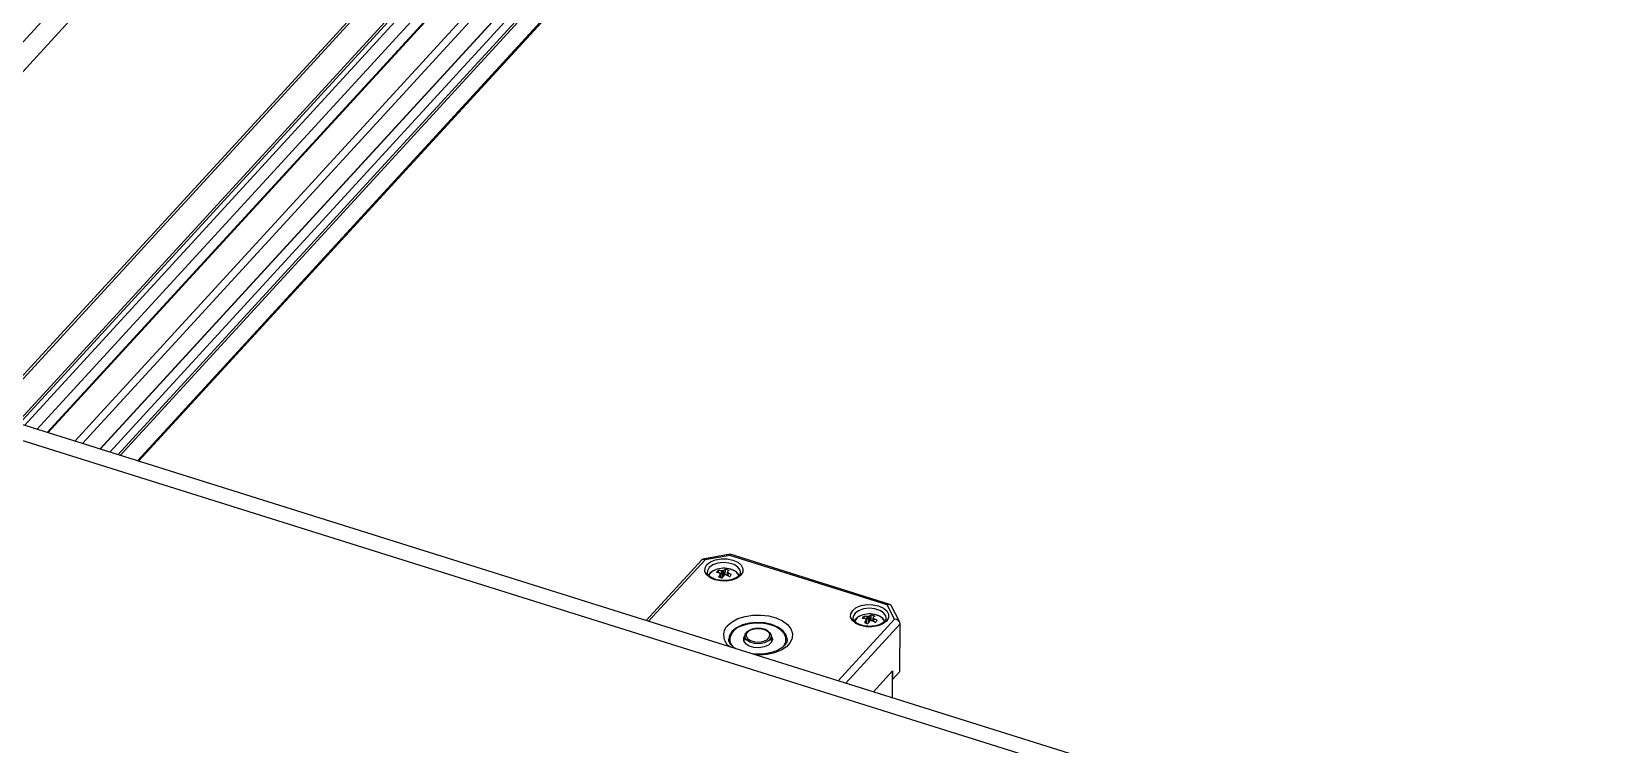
# Model space of a CAD drawing. Header units: millimetres. Extents: x -11 to 295, y 0 to 216.
# Drawn here: x 49.6 to 147.6, y 92.4 to 137.1 of the extents above; entities that cross this region are included whole.
import ezdxf

# ---------------------------------------------------------------- set-up
doc = ezdxf.new("R2010")
doc.units = ezdxf.units.MM

msp = doc.modelspace()

# ---------------------------------------------------------------- linework, layer by layer
at = {"color": 7, "linetype": 'Continuous', "lineweight": 25}
for p, q in [((83.15, 173.65), (39.944, 126.528)), ((84.473, 173.235), (41.272, 126.119)), ((53.867, 110.922), (108.694, 170.717)), ((54.469, 110.734), (108.109, 169.235)), ((56.264, 110.17), (108.639, 167.292)), ((84.539, 154.278), (46.816, 113.137)), ((49.124, 112.412), (86.847, 153.553)), ((49.909, 112.166), (87.631, 153.307)), ((88.27, 153.106), (50.547, 111.965)), ((162.386, 76.845), (40.983, 114.968)), ((162.816, 75.721), (39.145, 114.557)), ((91.543, 104.011), (88.041, 100.191)), ((93.296, 104.337), (91.598, 104.041)), ((93.276, 104.265), (91.736, 103.998)), ((103.125, 101.172), (93.276, 104.265)), ((103.3, 101.195), (93.297, 104.337)), ((92.589, 103.178), (92.562, 103.321)), ((92.697, 102.88), (92.677, 103.08)), ((92.714, 102.875), (92.685, 103.14)), ((92.736, 102.87), (92.751, 103.308)), ((92.851, 102.928), (92.841, 103.31)), ((92.935, 103.024), (92.912, 103.336)), ((92.998, 103.044), (93.015, 103.4)), ((93.112, 103.015), (93.135, 103.218)), ((93.178, 102.981), (93.192, 103.17)), ((103.595, 100.274), (103.125, 101.172)), ((103.926, 100.086), (103.381, 101.127)), ((101.711, 100.313), (101.684, 100.457)), ((101.819, 100.015), (101.799, 100.216)), ((101.836, 100.011), (101.807, 100.275)), ((101.858, 100.005), (101.873, 100.444)), ((101.974, 100.064), (101.964, 100.446)), ((102.057, 100.159), (102.034, 100.472)), ((102.12, 100.179), (102.137, 100.535)), ((102.234, 100.151), (102.257, 100.353)), ((102.3, 100.117), (102.314, 100.305)), ((94.211, 99.215), (94.21, 98.958)), ((94.958, 99.727), (94.947, 99.727)), ((95.876, 98.948), (95.878, 99.205)), ((103.934, 97.001), (103.953, 99.981)), ((103.468, 97.031), (102.269, 95.723)), ((103.458, 95.35), (103.468, 97.031)), ((103.468, 97.031), (103.465, 96.489)), ((103.934, 97.001), (103.465, 96.489))]:
    msp.add_line(p, q, dxfattribs=at)
at = {"color": 8, "linetype": 'Continuous', "lineweight": 25}
for p, q in [((52.272, 111.423), (108.425, 172.665)), ((52.758, 111.271), (108.718, 172.301)), ((53.85, 110.928), (108.708, 170.757)), ((54.969, 110.576), (108.61, 169.078)), ((55.115, 110.531), (108.697, 168.969)), ((56.207, 110.188), (108.688, 167.424)), ((46.976, 113.087), (84.698, 154.228)), ((48.653, 112.56), (86.376, 153.701)), ((48.799, 112.514), (86.521, 153.655)), ((50.595, 111.95), (88.318, 153.091)), ((91.736, 103.998), (88.2, 100.141)), ((100.059, 96.417), (103.595, 100.274)), ((103.953, 99.981), (100.545, 96.265))]:
    msp.add_line(p, q, dxfattribs=at)
at = {"color": 7, "linetype": 'Continuous', "lineweight": 25, "flags": 128}
for points in [[(91.543, 104.011), (91.56, 104.026), (91.589, 104.039), (91.622, 104.043), (91.658, 104.037), (91.697, 104.022), (91.736, 103.998)], [(91.73, 103.483), (91.852, 103.69), (92.078, 103.863), (92.386, 103.988), (92.745, 104.05), (93.12, 104.045), (93.475, 103.972), (93.775, 103.839), (93.99, 103.659), (94.1, 103.449), (94.093, 103.231), (93.971, 103.024), (93.745, 102.851), (93.437, 102.727), (93.078, 102.664), (92.702, 102.67), (92.348, 102.742), (92.048, 102.875), (91.833, 103.055), (91.723, 103.265), (91.73, 103.483)], [(93.447, 103.36), (93.434, 103.365), (93.42, 103.371), (93.406, 103.376), (93.393, 103.381), (93.379, 103.386), (93.365, 103.39), (93.351, 103.395), (93.337, 103.399), (93.219, 103.431), (93.098, 103.453), (92.976, 103.464), (92.854, 103.465), (92.731, 103.456), (92.61, 103.436), (92.491, 103.406), (92.375, 103.366)], [(100.852, 100.619), (100.974, 100.825), (101.2, 100.999), (101.508, 101.123), (101.867, 101.185), (102.242, 101.18), (102.597, 101.107), (102.897, 100.974), (103.112, 100.794), (103.222, 100.585), (103.215, 100.366), (103.093, 100.16), (102.867, 99.986), (102.559, 99.862), (102.2, 99.8), (101.825, 99.805), (101.47, 99.878), (101.17, 100.011), (100.955, 100.191), (100.845, 100.4), (100.852, 100.619)], [(96.641, 98.561), (96.665, 98.592), (96.791, 98.85), (96.798, 99.119), (96.686, 99.379), (96.461, 99.615), (96.14, 99.809), (95.744, 99.949), (95.301, 100.024), (94.84, 100.03), (94.392, 99.966), (93.989, 99.837)], [(102.569, 100.495), (102.556, 100.501), (102.542, 100.506), (102.529, 100.511), (102.515, 100.516), (102.501, 100.521), (102.487, 100.526), (102.473, 100.53), (102.459, 100.535), (102.341, 100.567), (102.22, 100.588), (102.098, 100.6), (101.976, 100.601), (101.853, 100.591), (101.732, 100.572), (101.613, 100.542), (101.497, 100.502)], [(94.96, 99.693), (95.266, 99.677), (95.557, 99.591), (95.77, 99.447), (95.872, 99.266), (95.848, 99.078), (95.702, 98.909), (95.456, 98.786), (95.147, 98.728), (94.823, 98.743), (94.533, 98.829), (94.32, 98.973), (94.218, 99.154), (94.241, 99.342), (94.387, 99.511), (94.634, 99.634), (94.912, 99.69)], [(95.245, 99.698), (94.953, 99.712), (94.675, 99.659), (94.454, 99.549), (94.322, 99.397), (94.301, 99.227), (94.393, 99.065), (94.584, 98.935), (94.846, 98.857), (95.137, 98.844), (95.415, 98.896), (95.637, 99.007), (95.768, 99.159), (95.789, 99.329), (95.697, 99.491), (95.506, 99.621), (95.245, 99.698)]]:
    msp.add_lwpolyline(points, dxfattribs=at)
at = {"color": 8, "linetype": 'Continuous', "lineweight": 25, "flags": 128}
for points in [[(91.998, 103.508), (91.887, 103.31), (91.877, 103.232)], [(93.944, 103.22), (93.921, 103.342), (93.787, 103.537), (93.547, 103.693), (93.23, 103.793), (92.875, 103.823), (92.524, 103.781), (92.219, 103.672), (91.998, 103.508)], [(93.132, 99.878), (93.419, 100.118), (93.793, 100.313), (94.234, 100.451), (94.719, 100.527), (95.222, 100.535), (95.715, 100.475), (96.172, 100.351), (96.569, 100.169), (96.883, 99.939), (97.098, 99.673), (97.202, 99.386), (97.191, 99.093), (97.063, 98.81), (96.827, 98.552), (96.494, 98.334), (96.084, 98.166), (95.617, 98.058), (95.12, 98.016), (94.965, 98.017)], [(96.877, 98.996), (96.876, 99.036), (96.797, 99.312), (96.599, 99.566), (96.294, 99.783), (95.905, 99.946), (95.456, 100.046), (94.98, 100.074), (94.508, 100.03), (94.073, 99.917), (93.703, 99.741), (93.425, 99.515)], [(101.12, 100.644), (101.009, 100.445), (100.999, 100.367)], [(103.066, 100.356), (103.043, 100.478), (102.909, 100.672), (102.669, 100.829), (102.352, 100.928), (101.997, 100.959), (101.646, 100.917), (101.341, 100.807), (101.12, 100.644)], [(93.425, 99.515), (93.257, 99.255), (93.211, 99.039)], [(95.878, 99.2), (95.885, 99.189), (95.943, 98.999), (95.88, 98.81), (95.704, 98.648), (95.439, 98.534), (95.12, 98.484), (94.791, 98.505), (94.496, 98.593), (94.275, 98.737), (94.158, 98.918), (94.16, 99.111), (94.211, 99.21)]]:
    msp.add_lwpolyline(points, dxfattribs=at)
at = {"color": 7, "linetype": 'Continuous', "lineweight": 25}
for centre, radius, start, end in [((93.379, 104.273), 0.103, 142.14115, 184.27704), ((92.696, 103.079), 0.277, 119.01951, 155.94505), ((92.409, 101.851), 1.341, 80.58565, 88.53376), ((92.573, 102.08), 1.241, 81.73874, 90.51445), ((94.249, 101.994), 1.91, 145.33444, 150.75498), ((92.031, 102.117), 1.214, 57.38764, 60.52636), ((96.018, 102.66), 3.367, 171.80609, 172.82497), ((92.831, 101.662), 1.648, 89.62202, 92.7576), ((94.996, 101.458), 2.6, 143.40029, 147.43499), ((93.293, 102.197), 1.201, 108.53057, 112.10488), ((93.819, 101.479), 1.78, 118.18137, 120.78241), ((93.267, 102.876), 0.581, 115.65531, 127.65182), ((92.774, 101.148), 1.911, 81.12396, 83.8482), ((92.937, 102.762), 0.642, 62.0877, 83.04465), ((92.214, 101.188), 2.036, 59.14331, 65.15862), ((101.696, 101.754), 8.685, 169.98868, 170.29394), ((92.262, 102.127), 1.397, 48.29491, 51.35039), ((93.567, 102.756), 0.662, 119.86401, 129.91569), ((92.434, 101.617), 1.728, 56.93151, 63.96789), ((93.123, 103.178), 0.277, 299.01951, 335.94505), ((92.882, 103.495), 0.642, 242.08766, 263.0447), ((103.231, 101.021), 0.185, 35.15042, 124.86977), ((101.818, 100.214), 0.277, 119.01951, 155.94505), ((101.531, 98.987), 1.341, 80.58607, 88.53348), ((101.695, 99.216), 1.24, 81.73734, 90.51585), ((103.37, 99.13), 1.91, 145.33378, 150.75514), ((102.004, 100.63), 0.642, 242.08736, 263.04653), ((101.154, 99.254), 1.213, 57.38585, 60.52815), ((105.09, 99.802), 3.317, 171.798, 172.83242), ((101.953, 98.796), 1.649, 89.62465, 92.75813), ((104.119, 98.592), 2.601, 143.40191, 147.43378), ((102.417, 99.328), 1.207, 108.53796, 112.09617), ((102.941, 98.615), 1.779, 118.1809, 120.78287), ((102.389, 100.012), 0.581, 115.65627, 127.65133), ((101.896, 98.284), 1.91, 81.12329, 83.84887), ((102.059, 99.898), 0.642, 62.08711, 83.04677), ((101.336, 98.325), 2.035, 59.14173, 65.1602), ((109.97, 99.036), 7.825, 169.9719, 170.31071), ((101.383, 99.261), 1.399, 48.29448, 51.34588), ((102.69, 99.892), 0.662, 119.86609, 129.91704), ((101.556, 98.753), 1.727, 56.93053, 63.96953), ((102.245, 100.314), 0.277, 299.01951, 335.94505), ((103.611, 99.928), 0.346, 8.80365, 92.59101), ((94.003, 99.032), 0.724, 176.32997, 227.65222)]:
    msp.add_arc(centre, radius, start, end, dxfattribs=at)
at = {"color": 8, "linetype": 'Continuous', "lineweight": 25}
for centre, radius, start, end in [((92.556, 102.761), 0.632, 106.61153, 157.8053), ((93.268, 102.766), 0.62, 20.68046, 73.17985), ((101.678, 99.896), 0.632, 106.61107, 157.80576), ((102.39, 99.902), 0.62, 20.6803, 73.17965), ((93.762, 99.276), 0.871, 136.27049, 237.53475), ((94.263, 98.87), 1.005, 105.81316, 168.05439)]:
    msp.add_arc(centre, radius, start, end, dxfattribs=at)
at = {"color": 7, "linetype": 'Continuous', "lineweight": 25}
for points, knots in [([(93.936, 103.218), (93.934, 103.183), (93.93, 103.093), (93.814, 102.957), (93.625, 102.828), (93.357, 102.733), (93.048, 102.684), (92.725, 102.69), (92.421, 102.748), (92.164, 102.852), (91.987, 102.984), (91.884, 103.117), (91.885, 103.201), (91.885, 103.23)], [0, 0, 0, 0, 0.040561, 0.106187, 0.201607, 0.31551, 0.442404, 0.574128, 0.700577, 0.811814, 0.900648, 0.965668, 1, 1, 1, 1]), ([(92.307, 103.328), (92.279, 103.317), (92.166, 103.274), (92.034, 103.17), (91.983, 103.054), (91.968, 103.021)], [0, 0, 0, 0, 0.195037, 0.7716758, 1, 1, 1, 1]), ([(93.85, 103.013), (93.844, 103.032), (93.814, 103.124), (93.661, 103.248), (93.504, 103.349), (93.398, 103.375), (93.38, 103.379)], [0, 0, 0, 0, 0.095503, 0.467752, 0.909237, 1, 1, 1, 1]), ([(103.058, 100.353), (103.056, 100.319), (103.052, 100.228), (102.936, 100.092), (102.747, 99.964), (102.479, 99.868), (102.17, 99.82), (101.847, 99.825), (101.543, 99.884), (101.286, 99.987), (101.109, 100.119), (101.006, 100.252), (101.007, 100.337), (101.007, 100.366)], [0, 0, 0, 0, 0.040561, 0.106188, 0.201608, 0.31551, 0.442405, 0.574127, 0.700578, 0.811815, 0.900648, 0.965669, 1, 1, 1, 1]), ([(101.429, 100.463), (101.401, 100.452), (101.288, 100.409), (101.156, 100.305), (101.105, 100.189), (101.09, 100.157)], [0, 0, 0, 0, 0.195041, 0.771679, 1, 1, 1, 1]), ([(102.972, 100.149), (102.966, 100.168), (102.936, 100.259), (102.784, 100.385), (102.595, 100.498), (102.454, 100.529), (102.402, 100.541)], [0, 0, 0, 0, 0.08182, 0.400738, 0.778967, 1, 1, 1, 1]), ([(93.655, 98.428), (93.639, 98.436), (93.54, 98.487), (93.396, 98.612), (93.262, 98.793), (93.202, 98.94), (93.216, 99.016), (93.219, 99.033)], [0, 0, 0, 0, 0.066124, 0.427787, 0.710297, 0.934103, 1, 1, 1, 1]), ([(96.868, 98.995), (96.867, 98.952), (96.864, 98.843), (96.759, 98.676), (96.58, 98.498), (96.311, 98.333), (95.969, 98.198), (95.573, 98.109), (95.147, 98.067), (94.857, 98.087), (94.712, 98.096)], [0, 0, 0, 0, 0.050259, 0.12743, 0.223457, 0.349846, 0.495854, 0.657335, 0.828463, 1, 1, 1, 1])]:
    msp.add_open_spline(points, degree=3, knots=knots, dxfattribs=at)

doc.saveas('drawing.dxf')
